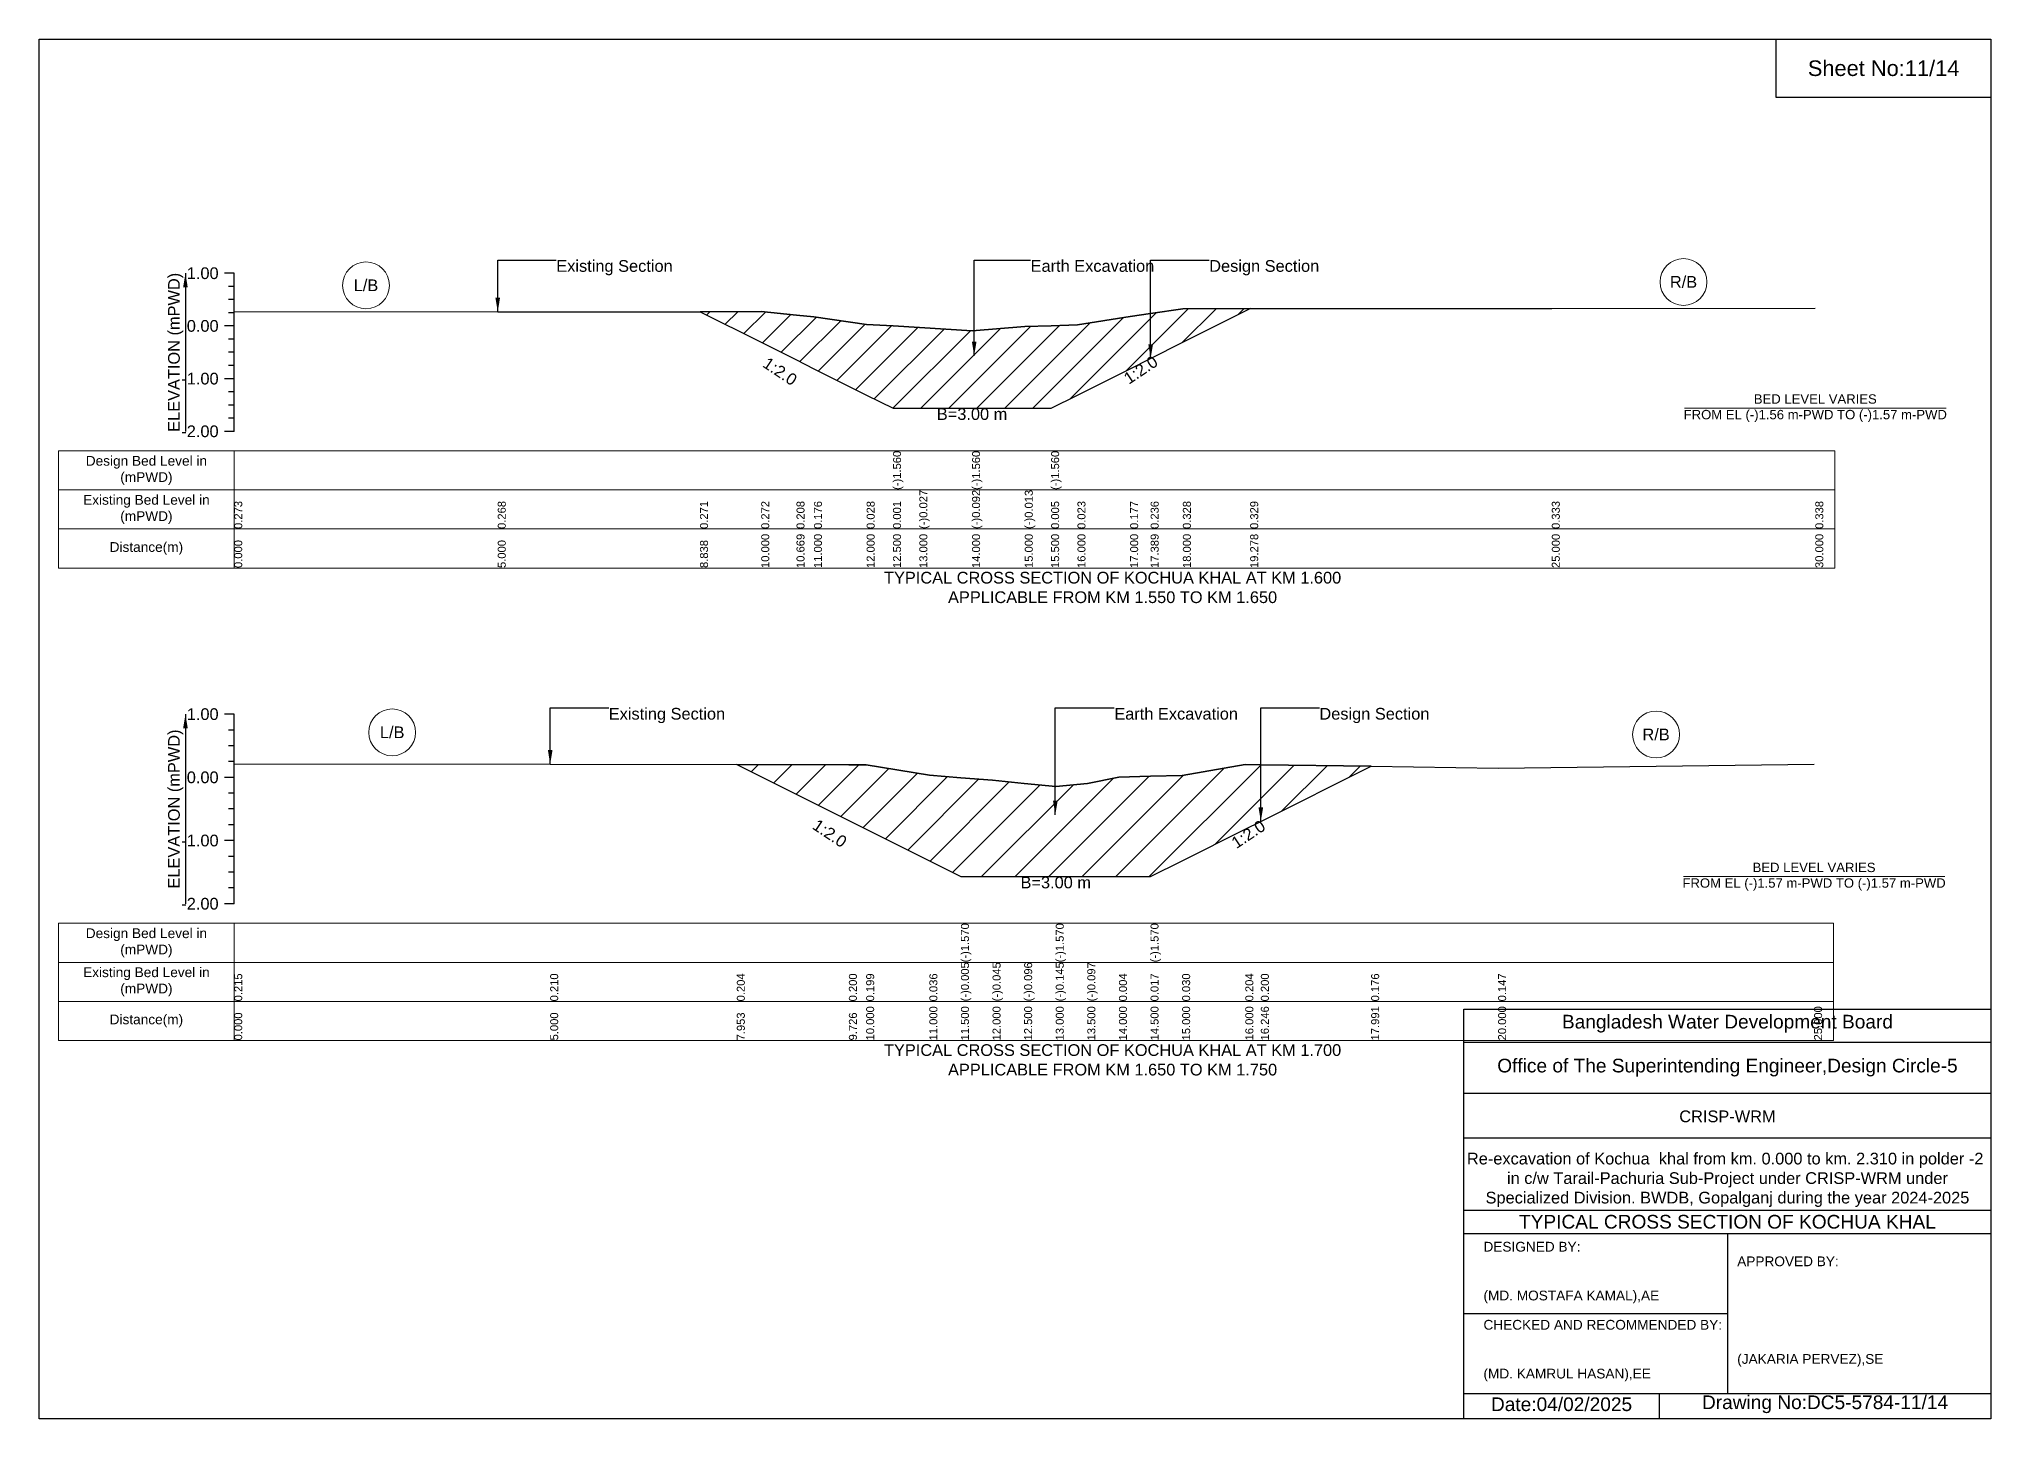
# Model space of a CAD drawing. Header units: inches. Extents: x 91000 to 258000, y -5743 to 6664.
# Drawn here: x 210000 to 218000, y -5656 to 0 of the extents above; entities that cross this region are included whole.
import ezdxf

# ---------------------------------------------------------------- set-up
doc = ezdxf.new("R2010")
doc.units = ezdxf.units.IN
doc.header["$LTSCALE"] = 7
doc.header["$MEASUREMENT"] = 0
for name, color, linetype, lineweight in [('Cross section Data Border', 7, 'Continuous', 9), ('Cross Section Labels', 7, 'Continuous', 9), ('Existing_Bed_Level for Xsection', 7, 'Continuous', 25)]:
    doc.layers.add(name, color=color, linetype=linetype, lineweight=lineweight)
doc.styles.get("Standard").update_dxf_attribs({"font": 'arial.ttf'})
doc.dimstyles.get("Standard").update_dxf_attribs({"dimtxt": 0.18, "dimasz": 0.18, "dimexe": 0.18, "dimexo": 0.0625, "dimgap": 0.09, "dimtad": 0, "dimtih": 1, "dimtoh": 1, "dimdec": 4, "dimzin": 0, "dimdsep": 46, "dimtxsty": 'Standard', "dimcen": 0.09, "dimadec": 0, "dimazin": 0, "dimtfac": 1, "dimtdec": 4, "dimtofl": 0, "dimtmove": 0, "dimatfit": 3, "dimfxl": 1, "dimtolj": 1, "dimtzin": 0, "dimarcsym": 0})

msp = doc.modelspace()

# ---------------------------------------------------------------- hatches: boundary and pattern name
at = {"layer": 'Existing_Bed_Level for Xsection'}
h = msp.add_hatch(dxfattribs=at)
h.set_pattern_fill('ANSI31', color=256, scale=648, style=0)
h.paths.add_polyline_path([(212709, -1117.6), (212960, -1243.1), (213104.5, -1315.3), (213176, -1351.1), (213392, -1459.1), (213500, -1513.1), (213608, -1513.1), (213824, -1513.1), (214040, -1513.1), (214148, -1513.1), (214256, -1459.1), (214472, -1351.1), (214556, -1309.1), (214688, -1243.1), (214964, -1105.1), (214688, -1105.3), (214556, -1125.2), (214472, -1137.9), (214256, -1171.2), (214148, -1175), (214040, -1178.9), (213824, -1196), (213608, -1182), (213500, -1176), (213392, -1170.1), (213176, -1138.1), (213104.5, -1131.2), (212960, -1117.4)])
h = msp.add_hatch(dxfattribs=at)
h.set_pattern_fill('ANSI31', color=256, scale=777, style=0)
h.paths.add_polyline_path([(212859.8, -2973.7), (213319.2, -3203.4), (213390, -3238.8), (213649, -3368.3), (213778.5, -3433.1), (213908, -3433.1), (214037.5, -3433.1), (214167, -3433.1), (214296.5, -3433.1), (214426, -3433.1), (214555.5, -3433.1), (214685, -3368.3), (214944, -3238.8), (215007.6, -3207), (215459.7, -2981), (215007.6, -2974.5), (214944, -2973.6), (214685, -3018.7), (214555.5, -3022), (214426, -3025.4), (214296.5, -3051.6), (214167, -3064), (214037.5, -3051.3), (213908, -3038.1), (213778.5, -3027.6), (213649, -3017.2), (213390, -2974.9), (213319.2, -2974.7)])

# ---------------------------------------------------------------- linework, layer by layer
for points in [[(210000, 0), (218000, 0), (218000, -5656), (210000, -5656)], [(217120, 0), (218000, 0), (218000, -240), (217120, -240)]]:
    msp.add_lwpolyline(points, close=True)
for points in [[(215840, -5656), (215840, -3976), (218000, -3976)], [(215840, -4112), (218000, -4112)], [(215840, -4320), (218000, -4320)], [(215840, -4504), (218000, -4504)], [(215840, -4800), (218000, -4800)], [(215840, -4896), (218000, -4896)], [(216920, -4896), (216920, -5552)], [(215840, -5224), (216920, -5224)], [(215840, -5552), (218000, -5552)], [(216640, -5552), (216640, -5656)]]:
    msp.add_lwpolyline(points)
at = {"layer": 'Cross section Data Border'}
for points in [[(210080, -1688.1), (217360, -1688.1), (217360, -2168.1), (210080, -2168.1)], [(210080, -3624.4), (217355, -3624.4), (217355, -4104.4), (210080, -4104.4)]]:
    msp.add_lwpolyline(points, close=True, dxfattribs=at)
for points in [[(210800, -1688.1), (210800, -2168.1)], [(210080, -1848.1), (217360, -1848.1)], [(210080, -2008.1), (217360, -2008.1)], [(210800, -3624.4), (210800, -4104.4)], [(210080, -3784.4), (217355, -3784.4)], [(210080, -3944.4), (217355, -3944.4)]]:
    msp.add_lwpolyline(points, dxfattribs=at)
at = {"layer": 'Cross Section Labels'}
for points in [[(216744.2, -1513.1), (217815.8, -1513.1)], [(216739.2, -3433.1), (217810.8, -3433.1)]]:
    msp.add_lwpolyline(points, dxfattribs=at)
for centre in [(211340, -1009.7), (216740, -995.7), (211447.5, -2841.9), (216627.5, -2850.7)]:
    msp.add_circle(centre, 96, dxfattribs=at)
at = {"layer": 'Existing_Bed_Level for Xsection'}
for points in [[(210800, -960.1), (210760, -960.1)], [(210800, -1014.1), (210776, -1014.1)], [(210800, -1608.1), (210800, -1392.1), (210800, -1176.1), (210800, -960.1)], [(210800, -1068.1), (210776, -1068.1)], [(210800, -1117.2), (211880, -1118.2), (212709, -1117.6), (212960, -1117.4), (213104.5, -1131.2), (213176, -1138.1), (213392, -1170.1), (213500, -1176), (213500, -1176), (213608, -1182), (213824, -1196), (213824, -1196), (214040, -1178.9), (214148, -1175), (214148, -1175), (214256, -1171.2), (214472, -1137.9), (214556, -1125.2), (214688, -1105.3), (214964, -1105.1), (216200, -1104.2), (217280, -1103.1)], [(210800, -1176.1), (210760, -1176.1)], [(210800, -1122.1), (210776, -1122.1)], [(210800, -1230.1), (210776, -1230.1)], [(210800, -1284.1), (210776, -1284.1)], [(210800, -1338.1), (210776, -1338.1)], [(210800, -1392.1), (210760, -1392.1)], [(210800, -1446.1), (210776, -1446.1)], [(210800, -1500.1), (210776, -1500.1)], [(210800, -1554.1), (210776, -1554.1)], [(210800, -1608.1), (210760, -1608.1)], [(210800, -2767.4), (210760, -2767.4)], [(210800, -3544.4), (210800, -3285.4), (210800, -3026.4), (210800, -2767.4)], [(210800, -2832.2), (210776, -2832.2)], [(210800, -2896.9), (210776, -2896.9)], [(210800, -3026.4), (210760, -3026.4)], [(210800, -2961.7), (210776, -2961.7)], [(210800, -2970.8), (212095, -2972.1), (212859.8, -2973.7), (213319.2, -2974.7), (213390, -2974.9), (213649, -3017.2), (213778.5, -3027.6), (213778.5, -3027.6), (213908, -3038.1), (214037.5, -3051.3), (214167, -3064), (214167, -3064), (214296.5, -3051.6), (214426, -3025.4), (214555.5, -3022), (214555.5, -3022), (214685, -3018.7), (214944, -2973.6), (215007.6, -2974.5), (215459.7, -2981), (215980, -2988.4), (217275, -2972.1)], [(210800, -3091.2), (210776, -3091.2)], [(210800, -3155.9), (210776, -3155.9)], [(210800, -3220.7), (210776, -3220.7)], [(210800, -3285.4), (210760, -3285.4)], [(210800, -3350.2), (210776, -3350.2)], [(210800, -3414.9), (210776, -3414.9)], [(210800, -3479.7), (210776, -3479.7)], [(210800, -3544.4), (210760, -3544.4)]]:
    msp.add_lwpolyline(points, dxfattribs=at)
for points in [[(212709, -1117.6), (212709, -1117.6), (212960, -1243.1), (213104.5, -1315.3), (213176, -1351.1), (213392, -1459.1), (213500, -1513.1), (213500, -1513.1), (213608, -1513.1), (213824, -1513.1), (213824, -1513.1), (214040, -1513.1), (214148, -1513.1), (214148, -1513.1), (214256, -1459.1), (214472, -1351.1), (214556, -1309.1), (214688, -1243.1), (214964, -1105.1), (214964, -1105.1), (214964, -1105.1), (214688, -1105.3), (214556, -1125.2), (214472, -1137.9), (214256, -1171.2), (214148, -1175), (214148, -1175), (214040, -1178.9), (213824, -1196), (213824, -1196), (213608, -1182), (213500, -1176), (213500, -1176), (213392, -1170.1), (213176, -1138.1), (213104.5, -1131.2), (212960, -1117.4), (212709, -1117.6)], [(212859.8, -2973.7), (212859.8, -2973.7), (213319.2, -3203.4), (213390, -3238.8), (213649, -3368.3), (213778.5, -3433.1), (213778.5, -3433.1), (213908, -3433.1), (214037.5, -3433.1), (214167, -3433.1), (214167, -3433.1), (214296.5, -3433.1), (214426, -3433.1), (214555.5, -3433.1), (214555.5, -3433.1), (214685, -3368.3), (214944, -3238.8), (215007.6, -3207), (215459.7, -2981), (215007.6, -2974.5), (214944, -2973.6), (214685, -3018.7), (214555.5, -3022), (214555.5, -3022), (214426, -3025.4), (214296.5, -3051.6), (214167, -3064), (214167, -3064), (214037.5, -3051.3), (213908, -3038.1), (213778.5, -3027.6), (213778.5, -3027.6), (213649, -3017.2), (213390, -2974.9), (213319.2, -2974.7), (212859.8, -2973.7)]]:
    msp.add_lwpolyline(points, close=True, dxfattribs=at)

# ---------------------------------------------------------------- texts
at = {"attachment_point": 5}
for s, insert, char_height in [('Sheet No:11/14', (217560, -120), 64), ('Bangladesh Water Development Board', (216920, -4036), 56), ('Office of The Superintending Engineer,Design Circle-5', (216920, -4216), 56)]:
    msp.add_mtext(s, dxfattribs=dict(at, insert=insert, char_height=char_height))
for s, insert, char_height, width, attachment_point in [('CRISP-WRM', (216920, -4416), 48, 2240, 5), ('Re-excavation of Kochua  khal from km. 0.000 to km. 2.310 in polder -2  in c/w Tarail-Pachuria Sub-Project under CRISP-WRM under Specialized Division. BWDB, Gopalganj during the year 2024-2025', (216920, -4676), 48, 2160, 5), ('TYPICAL CROSS SECTION OF KOCHUA KHAL', (216920, -4848), 56, 2240, 5), ('DESIGNED BY:^J^J^J(MD. MOSTAFA KAMAL),AE', (215920, -5056), 40, 1120, 4), ('APPROVED BY:^J^J^J^J^J^J(JAKARIA PERVEZ),SE', (216960, -5216), 40, 1120, 4), ('CHECKED AND RECOMMENDED BY:^J^J^J(MD. KAMRUL HASAN),EE', (215920, -5376), 40, 1120, 4), ('Date:04/02/2025', (216240, -5596), 56, 1120, 5), ('Drawing No:DC5-5784-11/14', (217320, -5596), 56, 1760, 5)]:
    msp.add_mtext(s, dxfattribs=dict(insert=insert, char_height=char_height, width=width, attachment_point=attachment_point))
at = {"layer": 'Cross section Data Border', "char_height": 40, "width": 640, "attachment_point": 5}
for s, insert in [('Design Bed Level in (mPWD)', (210440, -1768.1)), ('Existing Bed Level in (mPWD)', (210440, -1928.1)), ('Distance(m)', (210440, -2088.1)), ('Design Bed Level in (mPWD)', (210440, -3704.4)), ('Existing Bed Level in (mPWD)', (210440, -3864.4)), ('Distance(m)', (210440, -4024.4))]:
    msp.add_mtext(s, dxfattribs=dict(at, insert=insert))
at = {"layer": 'Cross Section Labels'}
for s, insert, char_height, attachment_point in [('Existing Section', (212120, -906.1), 48, 1), ('Earth Excavation', (214064, -906.1), 48, 1), ('Design Section', (214796, -906.1), 48, 1), ('L/B', (211340, -1009.7), 48, 5), ('R/B', (216740, -995.7), 48, 5), ('B=3.00 m', (213824, -1513.1), 48, 2), ('BED LEVEL VARIES ^JFROM EL (-)1.56 m-PWD TO (-)1.57 m-PWD', (217280, -1513.1), 38.4, 5), ('TYPICAL CROSS SECTION OF KOCHUA KHAL AT KM 1.600^JAPPLICABLE FROM KM 1.550 TO KM 1.650', (214400, -2248.1), 48, 5), ('Existing Section', (212335, -2741.5), 48, 1), ('Earth Excavation', (214407, -2741.5), 48, 1), ('Design Section', (215247.6, -2741.5), 48, 1), ('L/B', (211447.5, -2841.9), 48, 5), ('R/B', (216627.5, -2850.7), 48, 5), ('B=3.00 m', (214167, -3433.1), 48, 2), ('BED LEVEL VARIES ^JFROM EL (-)1.57 m-PWD TO (-)1.57 m-PWD', (217275, -3433.1), 38.4, 5), ('TYPICAL CROSS SECTION OF KOCHUA KHAL AT KM 1.700^JAPPLICABLE FROM KM 1.650 TO KM 1.750', (214400, -4184.4), 48, 5)]:
    msp.add_mtext(s, dxfattribs=dict(at, insert=insert, char_height=char_height, attachment_point=attachment_point))
at = {"layer": 'Cross Section Labels', "char_height": 48, "attachment_point": 2}
for insert, rotation in [((213050.5, -1342.3), 326.30993), ((214502, -1336.1), 33.69007), ((213254.4, -3235.8), 326.30993), ((214942.9, -3239.4), 33.69007)]:
    msp.add_mtext('1:2.0', dxfattribs=dict(at, insert=insert, rotation=rotation))
at = {"layer": 'Existing_Bed_Level for Xsection', "char_height": 48, "attachment_point": 6}
for s, insert in [('1.00', (210736, -960.1)), ('0.00', (210736, -1176.1)), ('-1.00', (210736, -1392.1)), ('-2.00', (210736, -1608.1)), ('1.00', (210736, -2767.4)), ('0.00', (210736, -3026.4)), ('-1.00', (210736, -3285.4)), ('-2.00', (210736, -3544.4))]:
    msp.add_mtext(s, dxfattribs=dict(at, insert=insert))
at = {"layer": 'Existing_Bed_Level for Xsection', "rotation": 90}
for s, insert, char_height, attachment_point in [('ELEVATION (mPWD)', (210560, -1284.1), 48, 5), ('(-)1.560', (213500, -1848.1), 32.8, 1), ('(-)1.560', (213824, -1848.1), 32.8, 1), ('(-)1.560', (214148, -1848.1), 32.8, 1), ('0.273', (210800, -2008.1), 32.8, 1), ('0.268', (211880, -2008.1), 32.8, 1), ('0.271', (212709, -2008.1), 32.8, 1), ('0.272', (212960, -2008.1), 32.8, 1), ('0.208', (213104.5, -2008.1), 32.8, 1), ('0.176', (213176, -2008.1), 32.8, 1), ('0.028', (213392, -2008.1), 32.8, 1), ('0.001', (213500, -2008.1), 32.8, 1), ('(-)0.027', (213608, -2008.1), 32.8, 1), ('(-)0.092', (213824, -2008.1), 32.8, 1), ('(-)0.013', (214040, -2008.1), 32.8, 1), ('0.005', (214148, -2008.1), 32.8, 1), ('0.023', (214256, -2008.1), 32.8, 1), ('0.177', (214472, -2008.1), 32.8, 1), ('0.236', (214556, -2008.1), 32.8, 1), ('0.328', (214688, -2008.1), 32.8, 1), ('0.329', (214964, -2008.1), 32.8, 1), ('0.333', (216200, -2008.1), 32.8, 1), ('0.338', (217280, -2008.1), 32.8, 1), ('0.000', (210800, -2168.1), 32.8, 1), ('5.000', (211880, -2168.1), 32.8, 1), ('8.838', (212709, -2168.1), 32.8, 1), ('10.000', (212960, -2168.1), 32.8, 1), ('10.669', (213104.5, -2168.1), 32.8, 1), ('11.000', (213176, -2168.1), 32.8, 1), ('12.000', (213392, -2168.1), 32.8, 1), ('12.500', (213500, -2168.1), 32.8, 1), ('13.000', (213608, -2168.1), 32.8, 1), ('14.000', (213824, -2168.1), 32.8, 1), ('15.000', (214040, -2168.1), 32.8, 1), ('15.500', (214148, -2168.1), 32.8, 1), ('16.000', (214256, -2168.1), 32.8, 1), ('17.000', (214472, -2168.1), 32.8, 1), ('17.389', (214556, -2168.1), 32.8, 1), ('18.000', (214688, -2168.1), 32.8, 1), ('19.278', (214964, -2168.1), 32.8, 1), ('25.000', (216200, -2168.1), 32.8, 1), ('30.000', (217280, -2168.1), 32.8, 1), ('ELEVATION (mPWD)', (210560, -3155.9), 48, 5), ('(-)1.570', (213778.5, -3784.4), 32.8, 1), ('(-)1.570', (214167, -3784.4), 32.8, 1), ('(-)1.570', (214555.5, -3784.4), 32.8, 1), ('0.215', (210800, -3944.4), 32.8, 1), ('0.210', (212095, -3944.4), 32.8, 1), ('0.204', (212859.8, -3944.4), 32.8, 1), ('0.200', (213319.2, -3944.4), 32.8, 1), ('0.199', (213390, -3944.4), 32.8, 1), ('0.036', (213649, -3944.4), 32.8, 1), ('(-)0.005', (213778.5, -3944.4), 32.8, 1), ('(-)0.045', (213908, -3944.4), 32.8, 1), ('(-)0.096', (214037.5, -3944.4), 32.8, 1), ('(-)0.145', (214167, -3944.4), 32.8, 1), ('(-)0.097', (214296.5, -3944.4), 32.8, 1), ('0.004', (214426, -3944.4), 32.8, 1), ('0.017', (214555.5, -3944.4), 32.8, 1), ('0.030', (214685, -3944.4), 32.8, 1), ('0.204', (214944, -3944.4), 32.8, 1), ('0.200', (215007.6, -3944.4), 32.8, 1), ('0.176', (215459.7, -3944.4), 32.8, 1), ('0.147', (215980, -3944.4), 32.8, 1), ('0.000', (210800, -4104.4), 32.8, 1), ('5.000', (212095, -4104.4), 32.8, 1), ('7.953', (212859.8, -4104.4), 32.8, 1), ('9.726', (213319.2, -4104.4), 32.8, 1), ('10.000', (213390, -4104.4), 32.8, 1), ('11.000', (213649, -4104.4), 32.8, 1), ('11.500', (213778.5, -4104.4), 32.8, 1), ('12.000', (213908, -4104.4), 32.8, 1), ('12.500', (214037.5, -4104.4), 32.8, 1), ('13.000', (214167, -4104.4), 32.8, 1), ('13.500', (214296.5, -4104.4), 32.8, 1), ('14.000', (214426, -4104.4), 32.8, 1), ('14.500', (214555.5, -4104.4), 32.8, 1), ('15.000', (214685, -4104.4), 32.8, 1), ('16.000', (214944, -4104.4), 32.8, 1), ('16.246', (215007.6, -4104.4), 32.8, 1), ('17.991', (215459.7, -4104.4), 32.8, 1), ('20.000', (215980, -4104.4), 32.8, 1), ('25.000', (217275, -4104.4), 32.8, 1)]:
    msp.add_mtext(s, dxfattribs=dict(at, insert=insert, char_height=char_height, attachment_point=attachment_point))

# ---------------------------------------------------------------- leaders
at = {"layer": 'Cross Section Labels', "annotation_type": 0, "has_hookline": 1, "hookline_direction": 0}
for points, text_width in [([(211880, -1118.2), (211880, -906.1), (212119.9, -906.1)], 467.2), ([(213832.7, -1297.8), (213832.7, -906.1), (214063.9, -906.1)], 497), ([(214556, -1309.1), (214556, -906.1), (214795.9, -906.1)], 441.2), ([(212095, -2972.1), (212095, -2741.5), (212334.9, -2741.5)], 467.2), ([(214165.3, -3179.9), (214165.3, -2741.5), (214406.9, -2741.5)], 497), ([(215007.6, -3207), (215007.6, -2741.5), (215247.5, -2741.5)], 441.2)]:
    msp.add_leader(points, dimstyle='Standard', override={"dimasz": 57.6}, dxfattribs=dict(at, text_width=text_width))
at = {"layer": 'Existing_Bed_Level for Xsection'}
for points in [[(210600, -960.1), (210600, -1608.1)], [(210600, -2767.4), (210600, -3544.4)]]:
    msp.add_leader(points, dimstyle='Standard', override={"dimasz": 57.6}, dxfattribs=at)

doc.saveas('drawing.dxf')
